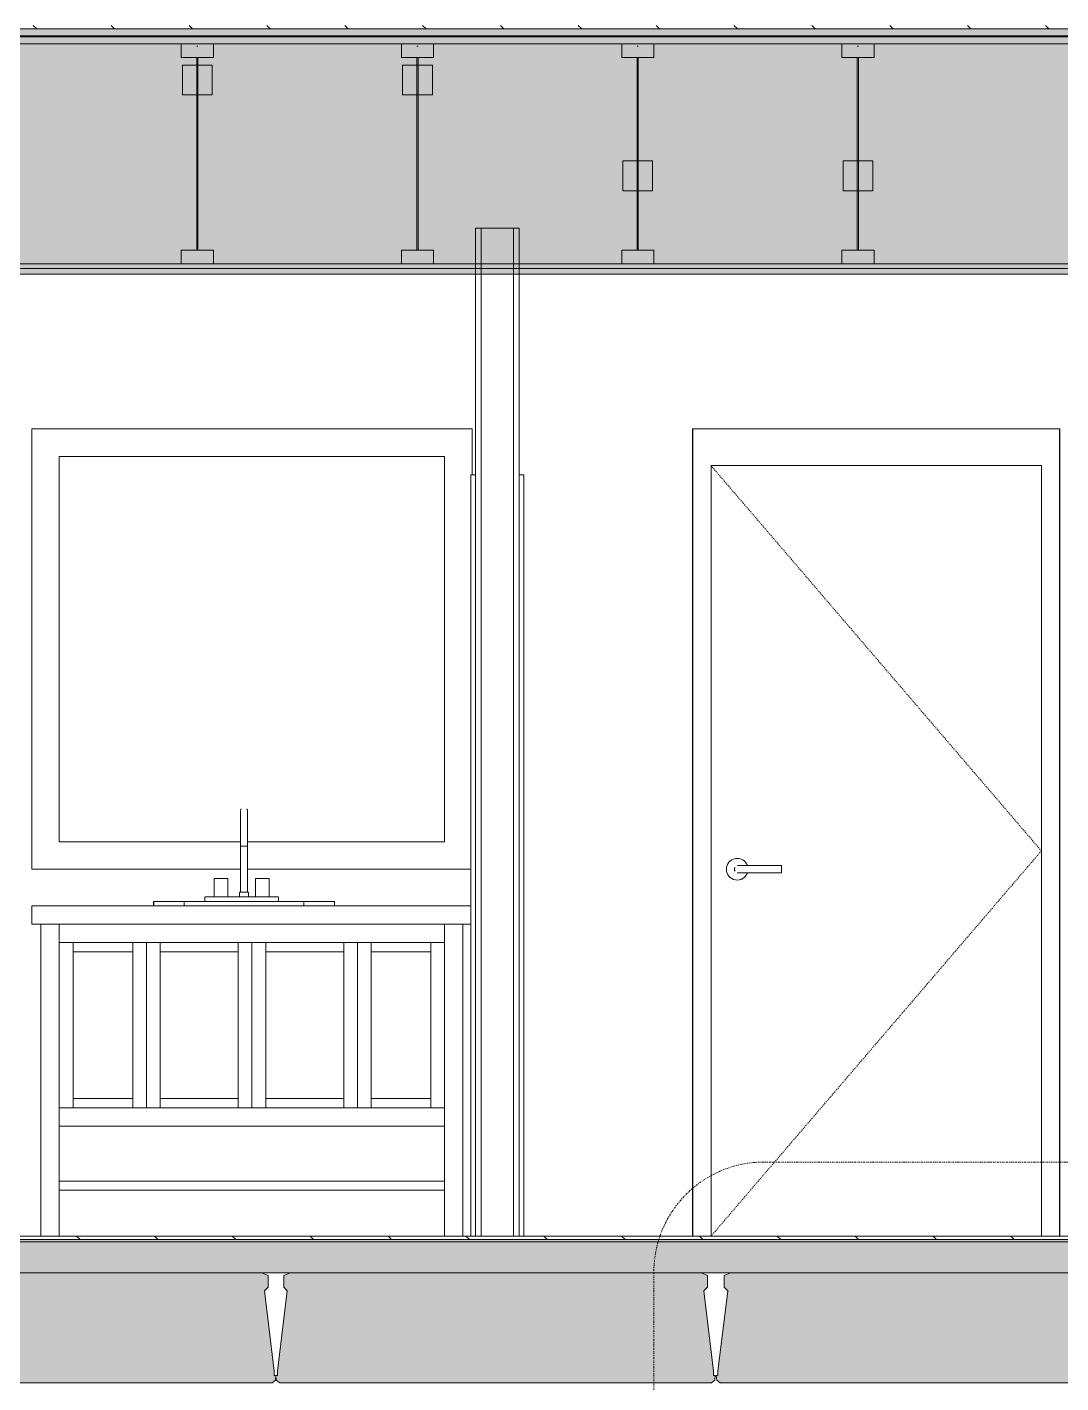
# Model space of a CAD drawing. Header units: inches. Extents: x -4168 to 1483, y -300 to 637.
# Drawn here: x -3323.2 to -3210.5, y 120 to 267.8 of the extents above; entities that cross this region are included whole.
import ezdxf

# ---------------------------------------------------------------- set-up
doc = ezdxf.new("R2010")
doc.units = ezdxf.units.IN
doc.header["$MEASUREMENT"] = 0
for name, pattern in [('Dash 1_16_', [0.125, 0.0625, -0.0625]), ('Dash Dot 3_16_', [0.3125, 0.1875, -0.0625, 0, -0.0625]), ('Grid Line 1_2_', [0.875, 0.5, -0.125, 0.125, -0.125])]:
    doc.linetypes.add(name, pattern=pattern)
for name, color, linetype, lineweight in [('0-1', 7, 'Continuous', 5), ('0-2', 9, 'Continuous', 9), ('0-3', 55, 'Continuous', 9), ('0-4', 7, 'Continuous', 9), ('A-ANNO-SYMB-1', 150, 'Dash Dot 3_16_', 9), ('A-DOOR-4', 7, 'Dash 1_16_', 9), ('A-DOOR-5', 7, 'Continuous', 9), ('A-DOOR-FRAM-1', 133, 'Continuous', 20), ('A-DOOR-FRAM-3', 7, 'Continuous', 9), ('A-FLOR-2', 8, 'Continuous', 5), ('A-FLOR-3', 251, 'Continuous', 5), ('A-FLOR-7', 192, 'Continuous', 9), ('A-FLOR-LEVL-1', 51, 'Grid Line 1_2_', 9), ('A-FLOR-MCUT-2', 51, 'Continuous', 9), ('A-FLOR-PATT-1', 45, 'Continuous', 9), ('A-WALL-1', 253, 'Continuous', 9), ('A-WALL-2', 53, 'Continuous', 13), ('I-WALL-4', 55, 'Continuous', 9), ('P-SANR-FIXT-1', 9, 'Continuous', 9), ('Q-CASE-2', 9, 'Continuous', 9), ('S-BEAM-2', 7, 'Continuous', 9), ('S-BEAM-4', 55, 'Continuous', 9), ('S-BEAM-5', 50, 'Continuous', 9)]:
    doc.layers.add(name, color=color, linetype=linetype, lineweight=lineweight)
pattern_1 = [(135, (-3769.654, 146.633), (-4.24264, -4.24264), [])]
pattern_2 = [(0, (-3769.654, 146.633), (15.36, 3.84), [1.267, -10.253, 1.267, -10.253, -61.44]), (0, (-3769.654, 146.633), (15.36, 3.84), [-23.04, 1.267, -21.773, 1.267, -10.253, -26.88]), (0, (-3769.654, 146.633), (15.36, 3.84), [-57.6, 1.267, -6.413, 1.267, -17.933]), (120, (-3763.894, 148.553), (-11.0055376, 11.38215), [1.267, -10.253, 1.267, -10.253, -61.44]), (120, (-3763.894, 148.553), (-11.0055376, 11.38215), [-23.04, 1.267, -21.773, 1.267, -10.253, -26.88]), (120, (-3763.894, 148.553), (-11.0055376, 11.38215), [-57.6, 1.267, -6.413, 1.267, -17.933]), (240, (-3761.974, 156.233), (-4.3544624, -15.22215), [1.267, -10.253, 1.267, -10.253, -61.44]), (240, (-3761.974, 156.233), (-4.3544624, -15.22215), [-23.04, 1.267, -21.773, 1.267, -10.253, -26.88]), (240, (-3761.974, 156.233), (-4.3544624, -15.22215), [-57.6, 1.267, -6.413, 1.267, -17.933])]

# ---------------------------------------------------------------- blocks, each defined once
blk = doc.blocks.new('Bath Vanity - Bath Vanity 48_-2551079-BUILDING SECTION - NORTH_SOUTH THRU PARKING RAMP - LOOKING WEST')
at = {"layer": 'Q-CASE-2'}
for p, q in [((-2833.07, 172), (-2785.2, 172)), ((-2833.07, 170), (-2833.07, 172)), ((-2785.2, 170), (-2833.07, 170)), ((-2832.07, 136), (-2832.07, 170)), ((-2830.07, 168), (-2830.07, 170)), ((-2830.07, 136), (-2830.07, 170)), ((-2788.07, 170), (-2788.07, 168)), ((-2788.07, 136), (-2788.07, 170)), ((-2786.07, 136), (-2786.07, 170)), ((-2830.07, 168), (-2828.57, 168)), ((-2830.07, 168), (-2830.07, 150)), ((-2788.07, 168), (-2830.07, 168)), ((-2822.07, 168), (-2828.57, 168)), ((-2828.57, 168), (-2828.57, 167)), ((-2828.57, 150), (-2828.57, 168)), ((-2822.07, 167), (-2822.07, 168)), ((-2822.07, 168), (-2820.57, 168)), ((-2822.07, 168), (-2822.07, 150)), ((-2820.57, 168), (-2819.07, 168)), ((-2820.57, 168), (-2820.57, 150)), ((-2820.57, 150), (-2820.57, 168)), ((-2810.57, 168), (-2819.07, 168)), ((-2819.07, 168), (-2819.07, 167)), ((-2819.07, 150), (-2819.07, 168)), ((-2810.57, 167), (-2810.57, 168)), ((-2810.57, 168), (-2809.07, 168)), ((-2810.57, 168), (-2810.57, 150)), ((-2809.07, 168), (-2807.57, 168)), ((-2809.07, 168), (-2809.07, 150)), ((-2809.07, 150), (-2809.07, 168)), ((-2799.07, 168), (-2807.57, 168)), ((-2807.57, 168), (-2807.57, 167)), ((-2807.57, 150), (-2807.57, 168)), ((-2799.07, 167), (-2799.07, 168)), ((-2799.07, 168), (-2797.57, 168)), ((-2799.07, 168), (-2799.07, 150)), ((-2797.57, 168), (-2796.07, 168)), ((-2797.57, 168), (-2797.57, 150)), ((-2797.57, 150), (-2797.57, 168)), ((-2789.57, 168), (-2796.07, 168)), ((-2796.07, 168), (-2796.07, 167)), ((-2796.07, 150), (-2796.07, 168)), ((-2789.57, 167), (-2789.57, 168)), ((-2789.57, 168), (-2788.07, 168)), ((-2789.57, 168), (-2789.57, 150)), ((-2788.07, 150), (-2788.07, 168)), ((-2822.07, 167), (-2828.57, 167)), ((-2828.57, 167), (-2828.57, 151)), ((-2828.57, 167), (-2822.07, 167)), ((-2822.07, 151), (-2822.07, 167)), ((-2819.07, 167), (-2810.57, 167)), ((-2810.57, 167), (-2819.07, 167)), ((-2819.07, 167), (-2819.07, 151)), ((-2810.57, 151), (-2810.57, 167)), ((-2807.57, 167), (-2799.07, 167)), ((-2799.07, 167), (-2807.57, 167)), ((-2807.57, 167), (-2807.57, 151)), ((-2799.07, 151), (-2799.07, 167)), ((-2796.07, 167), (-2789.57, 167)), ((-2789.57, 167), (-2796.07, 167)), ((-2796.07, 167), (-2796.07, 151)), ((-2789.57, 151), (-2789.57, 167)), ((-2828.57, 151), (-2822.07, 151)), ((-2822.07, 151), (-2828.57, 151)), ((-2828.57, 151), (-2828.57, 150)), ((-2822.07, 150), (-2822.07, 151)), ((-2810.57, 151), (-2819.07, 151)), ((-2819.07, 151), (-2819.07, 150)), ((-2819.07, 151), (-2810.57, 151)), ((-2810.57, 150), (-2810.57, 151)), ((-2799.07, 151), (-2807.57, 151)), ((-2807.57, 151), (-2807.57, 150)), ((-2807.57, 151), (-2799.07, 151)), ((-2799.07, 150), (-2799.07, 151)), ((-2789.57, 151), (-2796.07, 151)), ((-2796.07, 151), (-2796.07, 150)), ((-2796.07, 151), (-2789.57, 151)), ((-2789.57, 150), (-2789.57, 151)), ((-2828.57, 150), (-2830.07, 150)), ((-2830.07, 148), (-2830.07, 150)), ((-2788.07, 150), (-2830.07, 150)), ((-2828.57, 150), (-2822.07, 150)), ((-2820.57, 150), (-2822.07, 150)), ((-2819.07, 150), (-2820.57, 150)), ((-2819.07, 150), (-2810.57, 150)), ((-2809.07, 150), (-2810.57, 150)), ((-2807.57, 150), (-2809.07, 150)), ((-2807.57, 150), (-2799.07, 150)), ((-2797.57, 150), (-2799.07, 150)), ((-2796.07, 150), (-2797.57, 150)), ((-2796.07, 150), (-2789.57, 150)), ((-2788.07, 150), (-2789.57, 150)), ((-2788.07, 150), (-2788.07, 148)), ((-2788.07, 148), (-2830.07, 148)), ((-2830.07, 142), (-2788.07, 142)), ((-2830.07, 141), (-2788.07, 141))]:
    blk.add_line(p, q, dxfattribs=at)
blk = doc.blocks.new('BATHROOM MIRROR - BATHROOM MIRROR 48_-3124766-BUILDING SECTION - NORTH_SOUTH THRU PARKING RAMP - LOOKING WEST')
at = {"layer": 'Q-CASE-2'}
for p, q in [((-2833.07, 224), (-2833.07, 176)), ((-2785.07, 224), (-2833.07, 224)), ((-2785.07, 219), (-2785.07, 224)), ((-2830.07, 221), (-2788.07, 221)), ((-2830.07, 179), (-2830.07, 221)), ((-2788.07, 221), (-2788.07, 179)), ((-2810.3, 179), (-2830.07, 179)), ((-2788.07, 179), (-2809.57, 179)), ((-2833.07, 176), (-2810.31, 176)), ((-2809.56, 176), (-2785.2, 176))]:
    blk.add_line(p, q, dxfattribs=at)
blk = doc.blocks.new('SWING - SINGLE - FLUSH - SWING - FLUSH - 2-10 x 6-8 - PRIVACY-V8-BUILDING SECTION - NORTH_SOUTH THRU PARKING RAMP - LOOKING WEST')
at = {"layer": 'A-DOOR-FRAM-1'}
for p, q in [((-2785.2, 219), (-2785.2, 136)), ((-2784.7, 219), (-2785.2, 219)), ((-2784.7, 136), (-2784.7, 219)), ((-2779.45, 219), (-2779.95, 219)), ((-2779.95, 219), (-2779.95, 136)), ((-2779.45, 136), (-2779.45, 219)), ((-2785.2, 136), (-2784.7, 136)), ((-2779.95, 136), (-2779.45, 136))]:
    blk.add_line(p, q, dxfattribs=at)
blk = doc.blocks.new('CTR - 1st Phase - Unit Layouts_rvt-1-BUILDING SECTION - NORTH_SOUTH THRU PARKING RAMP - LOOKING WEST')
at = {"layer": 'A-WALL-1'}
for p, q in [((-3274.3, 245.88), (-3274.3, 136)), ((-3269.55, 245.88), (-3274.3, 245.88)), ((-3269.55, 136), (-3269.55, 245.88)), ((-3274.3, 136), (-3269.55, 136))]:
    blk.add_line(p, q, dxfattribs=at)
at = {"layer": 'A-WALL-2'}
for p, q in [((-3273.67, 136), (-3273.67, 245.88)), ((-3270.17, 136), (-3270.17, 245.88))]:
    blk.add_line(p, q, dxfattribs=at)
at = {"layer": 'P-SANR-FIXT-1'}
for p, q in [((-3299.91, 182.39), (-3299.91, 182.4)), ((-3299.16, 182.41), (-3299.16, 182.39)), ((-3299.91, 181.19), (-3299.91, 173.5)), ((-3299.16, 173.5), (-3299.16, 181.19)), ((-3299.91, 179.87), (-3299.91, 178.5)), ((-3299.16, 178.5), (-3299.16, 179.87)), ((-3299.54, 178.5), (-3299.9, 178.5)), ((-3299.17, 178.5), (-3299.54, 178.5)), ((-3302.79, 175), (-3302.79, 172.99)), ((-3302.79, 175), (-3301.29, 175)), ((-3301.29, 172.99), (-3301.29, 175)), ((-3298.29, 175), (-3298.29, 172.99)), ((-3298.29, 175), (-3296.79, 175)), ((-3296.79, 172.99), (-3296.79, 175)), ((-3303.79, 172.99), (-3303.79, 172.5)), ((-3303.77, 172.99), (-3303.04, 172.99)), ((-3303.04, 172.99), (-3302.04, 172.99)), ((-3302.04, 172.99), (-3297.54, 172.99)), ((-3300.04, 173.5), (-3300.04, 172.99)), ((-3300.04, 173.5), (-3299.04, 173.5)), ((-3299.04, 172.99), (-3299.04, 173.5)), ((-3297.54, 172.99), (-3296.54, 172.99)), ((-3296.54, 172.99), (-3295.8, 172.99)), ((-3295.79, 172.5), (-3295.79, 172.99)), ((-3309.41, 172.5), (-3309.41, 172)), ((-3309.38, 172.5), (-3306.06, 172.5)), ((-3309.38, 172), (-3309.38, 172.5)), ((-3306.06, 172.5), (-3293.01, 172.5)), ((-3306.06, 172.5), (-3306.06, 172)), ((-3293.01, 172.5), (-3289.69, 172.5)), ((-3293.01, 172), (-3293.01, 172.5)), ((-3289.69, 172), (-3289.69, 172.5)), ((-3289.66, 172), (-3289.66, 172.5))]:
    blk.add_line(p, q, dxfattribs=at)
at = {"layer": 'P-SANR-FIXT-1', "flags": 128}
for points in [[(-3299.91, 182.43), (-3299.9, 182.45), (-3299.9, 182.46), (-3299.9, 182.48), (-3299.89, 182.49), (-3299.89, 182.51), (-3299.88, 182.52), (-3299.87, 182.53), (-3299.87, 182.55), (-3299.86, 182.56), (-3299.85, 182.57)], [(-3299.91, 182.37), (-3299.91, 182.37), (-3299.91, 182.37), (-3299.91, 182.36), (-3299.91, 182.34), (-3299.91, 182.33), (-3299.91, 182.3), (-3299.91, 182.28), (-3299.91, 182.25), (-3299.91, 182.21), (-3299.91, 182.18), (-3299.91, 182.14), (-3299.91, 182.09), (-3299.91, 182.04), (-3299.91, 181.99), (-3299.91, 181.94), (-3299.91, 181.88), (-3299.91, 181.82), (-3299.91, 181.75), (-3299.91, 181.69), (-3299.91, 181.62), (-3299.91, 181.54), (-3299.91, 181.47), (-3299.91, 181.39), (-3299.91, 181.31), (-3299.91, 181.23), (-3299.91, 181.14), (-3299.91, 181.05), (-3299.91, 180.96), (-3299.91, 180.87), (-3299.91, 180.78), (-3299.91, 180.69), (-3299.91, 180.59), (-3299.91, 180.5), (-3299.91, 180.4), (-3299.91, 180.3), (-3299.91, 180.2), (-3299.91, 180.1), (-3299.91, 180), (-3299.91, 179.9), (-3299.91, 179.87)], [(-3299.91, 181.19), (-3299.91, 181.23), (-3299.91, 181.28), (-3299.91, 181.33), (-3299.91, 181.38), (-3299.91, 181.42), (-3299.91, 181.47), (-3299.91, 181.52), (-3299.91, 181.56), (-3299.91, 181.61), (-3299.91, 181.65), (-3299.91, 181.69), (-3299.91, 181.74), (-3299.91, 181.78), (-3299.91, 181.82), (-3299.91, 181.86), (-3299.91, 181.9), (-3299.91, 181.93), (-3299.91, 181.97), (-3299.91, 182.01), (-3299.91, 182.04), (-3299.91, 182.07), (-3299.91, 182.1), (-3299.91, 182.13), (-3299.91, 182.16)], [(-3299.22, 182.58), (-3299.21, 182.56), (-3299.2, 182.55), (-3299.2, 182.54), (-3299.19, 182.52), (-3299.19, 182.51), (-3299.18, 182.5), (-3299.18, 182.48), (-3299.17, 182.47), (-3299.17, 182.45), (-3299.17, 182.44), (-3299.16, 182.42)], [(-3299.16, 179.87), (-3299.16, 179.97), (-3299.16, 180.07), (-3299.16, 180.17), (-3299.16, 180.27), (-3299.16, 180.37), (-3299.16, 180.47), (-3299.16, 180.57), (-3299.16, 180.66), (-3299.16, 180.76), (-3299.16, 180.85), (-3299.16, 180.94), (-3299.16, 181.03), (-3299.16, 181.12), (-3299.16, 181.2), (-3299.16, 181.29), (-3299.16, 181.37), (-3299.16, 181.45), (-3299.16, 181.52), (-3299.16, 181.6), (-3299.16, 181.67), (-3299.16, 181.74), (-3299.16, 181.8), (-3299.16, 181.86), (-3299.16, 181.92), (-3299.16, 181.98), (-3299.16, 182.03), (-3299.16, 182.08), (-3299.16, 182.13), (-3299.16, 182.17), (-3299.16, 182.21), (-3299.16, 182.24), (-3299.16, 182.27), (-3299.16, 182.3), (-3299.16, 182.32), (-3299.16, 182.34), (-3299.16, 182.35), (-3299.16, 182.36), (-3299.16, 182.37), (-3299.16, 182.37), (-3299.16, 182.37)], [(-3299.16, 182.14), (-3299.16, 182.11), (-3299.16, 182.08), (-3299.16, 182.05), (-3299.16, 182.01), (-3299.16, 181.98), (-3299.16, 181.94), (-3299.16, 181.91), (-3299.16, 181.87), (-3299.16, 181.83), (-3299.16, 181.79), (-3299.16, 181.75), (-3299.16, 181.7), (-3299.16, 181.66), (-3299.16, 181.62), (-3299.16, 181.57), (-3299.16, 181.53), (-3299.16, 181.48), (-3299.16, 181.44), (-3299.16, 181.39), (-3299.16, 181.34), (-3299.16, 181.3), (-3299.16, 181.25), (-3299.16, 181.2), (-3299.16, 181.19)]]:
    blk.add_lwpolyline(points, dxfattribs=at)
at = {"layer": '0-2'}
for name in ['BATHROOM MIRROR - BATHROOM MIRROR 48_-3124766-BUILDING SECTION - NORTH_SOUTH THRU PARKING RAMP - LOOKING WEST', 'SWING - SINGLE - FLUSH - SWING - FLUSH - 2-10 x 6-8 - PRIVACY-V8-BUILDING SECTION - NORTH_SOUTH THRU PARKING RAMP - LOOKING WEST', 'Bath Vanity - Bath Vanity 48_-2551079-BUILDING SECTION - NORTH_SOUTH THRU PARKING RAMP - LOOKING WEST']:
    blk.add_blockref(name, (-489.6, 0), dxfattribs=at)
blk = doc.blocks.new('HOLLOW METAL - UNIT DOOR-V36-BUILDING SECTION - NORTH_SOUTH THRU PARKING RAMP - LOOKING WEST')
at = {"layer": 'A-DOOR-4'}
for p, q in [((-3084.57, 352), (-3048.57, 310)), ((-3048.57, 310), (-3084.57, 268))]:
    blk.add_line(p, q, dxfattribs=at)
at = {"layer": 'A-DOOR-5'}
for p, q in [((-3084.57, 352), (-3084.57, 268)), ((-3048.57, 352), (-3084.57, 352)), ((-3048.57, 268), (-3048.57, 352)), ((-3076.9, 308.39), (-3081.03, 308.39)), ((-3081.03, 307.61), (-3076.9, 307.61)), ((-3076.9, 308.39), (-3076.9, 308)), ((-3076.9, 308), (-3076.9, 307.61))]:
    blk.add_line(p, q, dxfattribs=at)
at = {"layer": 'A-DOOR-5', "flags": 128}
for points in [[(-3081.03, 308.39), (-3081.05, 308.39), (-3081.08, 308.39), (-3081.1, 308.39), (-3081.12, 308.39), (-3081.15, 308.39), (-3081.17, 308.39), (-3081.19, 308.39), (-3081.22, 308.39), (-3081.24, 308.39), (-3081.26, 308.39), (-3081.28, 308.39), (-3081.3, 308.39), (-3081.32, 308.39), (-3081.34, 308.39), (-3081.36, 308.39), (-3081.38, 308.39), (-3081.4, 308.39), (-3081.42, 308.39), (-3081.44, 308.39), (-3081.45, 308.39), (-3081.47, 308.39), (-3081.49, 308.39), (-3081.5, 308.39), (-3081.51, 308.39), (-3081.53, 308.39), (-3081.54, 308.39), (-3081.55, 308.39), (-3081.56, 308.39), (-3081.57, 308.39), (-3081.58, 308.39), (-3081.59, 308.39), (-3081.6, 308.39), (-3081.6, 308.39), (-3081.61, 308.39), (-3081.61, 308.39), (-3081.62, 308.39), (-3081.62, 308.39), (-3081.62, 308.39), (-3081.62, 308.39)], [(-3081.62, 307.61), (-3081.62, 307.61), (-3081.62, 307.61), (-3081.62, 307.61), (-3081.61, 307.61), (-3081.61, 307.61), (-3081.6, 307.61), (-3081.6, 307.61), (-3081.59, 307.61), (-3081.58, 307.61), (-3081.57, 307.61), (-3081.56, 307.61), (-3081.55, 307.61), (-3081.54, 307.61), (-3081.53, 307.61), (-3081.52, 307.61), (-3081.5, 307.61), (-3081.49, 307.61), (-3081.47, 307.61), (-3081.46, 307.61), (-3081.44, 307.61), (-3081.42, 307.61), (-3081.41, 307.61), (-3081.39, 307.61), (-3081.37, 307.61), (-3081.35, 307.61), (-3081.33, 307.61), (-3081.31, 307.61), (-3081.29, 307.61), (-3081.27, 307.61), (-3081.24, 307.61), (-3081.22, 307.61), (-3081.2, 307.61), (-3081.18, 307.61), (-3081.15, 307.61), (-3081.13, 307.61), (-3081.11, 307.61), (-3081.08, 307.61), (-3081.06, 307.61), (-3081.04, 307.61), (-3081.03, 307.61)]]:
    blk.add_lwpolyline(points, dxfattribs=at)
at = {"layer": 'A-DOOR-5'}
for centre, radius, start, end in [((-3081.72, 308), 1.18, 19.6343, 180), ((-3081.72, 308), 1.18, 180, 340.4367), ((-3081.62, 308), 0.394, 150, 180), ((-3081.62, 308), 0.394, 180, 210), ((-3081.62, 308), 0.394, 90, 105), ((-3081.62, 308), 0.394, 255, 270)]:
    blk.add_arc(centre, radius, start, end, dxfattribs=at)
at = {"layer": 'A-DOOR-FRAM-3'}
for p, q in [((-3086.57, 356), (-3086.57, 268)), ((-3046.57, 356), (-3086.57, 356)), ((-3046.57, 268), (-3046.57, 356)), ((-3084.57, 268), (-3084.57, 352)), ((-3084.57, 352), (-3048.57, 352)), ((-3048.57, 268), (-3048.57, 352))]:
    blk.add_line(p, q, dxfattribs=at)
blk = doc.blocks.new('CTR - 1st Phase - Common Walls_rvt-1-BUILDING SECTION - NORTH_SOUTH THRU PARKING RAMP - LOOKING WEST')
at = {"layer": 'I-WALL-4'}
for p, q in [((-3250.64, 136), (-3250.64, 224)), ((-3250.64, 224), (-3210.64, 224)), ((-3210.64, 224), (-3210.64, 136))]:
    blk.add_line(p, q, dxfattribs=at)
at = {"layer": '0-4'}
blk.add_blockref('HOLLOW METAL - UNIT DOOR-V36-BUILDING SECTION - NORTH_SOUTH THRU PARKING RAMP - LOOKING WEST', (-164.06, -132), dxfattribs=at)
blk = doc.blocks.new('TRUSS - 24_-2435216-BUILDING SECTION - NORTH_SOUTH THRU PARKING RAMP - LOOKING WEST')
at = {"layer": 'S-BEAM-2'}
for p, q in [((-2663.67, 134), (-2663.67, 132.5)), ((-2660.17, 134), (-2663.67, 134)), ((-2660.17, 132.5), (-2660.17, 134)), ((-2663.67, 132.5), (-2660.17, 132.5)), ((-2660.3, 121.22), (-2663.55, 121.22)), ((-2663.55, 121.22), (-2663.55, 117.97)), ((-2660.3, 117.97), (-2660.3, 121.22)), ((-2663.55, 117.97), (-2660.3, 117.97)), ((-2663.67, 111.5), (-2663.67, 110)), ((-2660.17, 111.5), (-2663.67, 111.5)), ((-2660.17, 110), (-2660.17, 111.5)), ((-2663.67, 110), (-2660.17, 110))]:
    blk.add_line(p, q, dxfattribs=at)
at = {"layer": 'S-BEAM-4'}
for p, q in [((-2661.86, 133.75), (-2661.99, 133.75)), ((-2661.99, 132.5), (-2661.99, 111.5)), ((-2661.86, 111.5), (-2661.86, 132.5))]:
    blk.add_line(p, q, dxfattribs=at)
blk = doc.blocks.new('TRUSS - 24_-2435176-BUILDING SECTION - NORTH_SOUTH THRU PARKING RAMP - LOOKING WEST')
at = {"layer": 'S-BEAM-2'}
for p, q in [((-2519.67, 134), (-2519.67, 132.5)), ((-2516.17, 134), (-2519.67, 134)), ((-2516.17, 132.5), (-2516.17, 134)), ((-2519.67, 132.5), (-2516.17, 132.5)), ((-2516.3, 131.68), (-2519.55, 131.68)), ((-2519.55, 131.68), (-2519.55, 128.43)), ((-2516.3, 128.43), (-2516.3, 131.68)), ((-2519.55, 128.43), (-2516.3, 128.43)), ((-2519.67, 111.5), (-2519.67, 110)), ((-2516.17, 111.5), (-2519.67, 111.5)), ((-2516.17, 110), (-2516.17, 111.5)), ((-2519.67, 110), (-2516.17, 110))]:
    blk.add_line(p, q, dxfattribs=at)
at = {"layer": 'S-BEAM-4'}
for p, q in [((-2517.86, 133.75), (-2517.99, 133.75)), ((-2517.99, 132.5), (-2517.99, 111.5)), ((-2517.86, 111.5), (-2517.86, 132.5))]:
    blk.add_line(p, q, dxfattribs=at)
blk = doc.blocks.new('034100 - Precast Structural Concrete - Solid Plank - 12_-2074211-BUILDING SECTION - NORTH_SOUTH THRU PARKING RAMP - LOOKING WEST')
at = {"layer": 'S-BEAM-5'}
blk.add_hatch(color=256, dxfattribs=at).paths.add_polyline_path([(-3643.17, 120), (-3631.65, 120), (-3631.28, 120.31), (-3631.28, 120.79), (-3631.41, 120.79), (-3631.41, 121.26), (-3632.48, 130.03), (-3632.08, 130.43), (-3632.08, 131.69), (-3632.78, 132), (-3677.58, 132), (-3678.27, 131.69), (-3678.27, 130.43), (-3677.88, 130.03), (-3678.94, 121.26), (-3678.94, 120.79), (-3679.12, 120.79), (-3679.08, 120.31), (-3678.7, 120), (-3669.83, 120)], flags=0)
at = {"layer": 'S-BEAM-2'}
for p, q in [((-3677.58, 132), (-3678.27, 131.69)), ((-3678.27, 131.69), (-3678.27, 130.43)), ((-3632.78, 132), (-3677.58, 132)), ((-3632.08, 131.69), (-3632.78, 132)), ((-3632.08, 130.43), (-3632.08, 131.69)), ((-3678.27, 130.43), (-3677.88, 130.03)), ((-3632.48, 130.03), (-3632.08, 130.43)), ((-3677.88, 130.03), (-3678.94, 121.26)), ((-3631.41, 121.26), (-3632.48, 130.03)), ((-3678.94, 121.26), (-3678.94, 120.79)), ((-3631.41, 121.18), (-3631.41, 121.26)), ((-3678.94, 120.79), (-3679.12, 120.79)), ((-3679.12, 120.79), (-3679.08, 120.31)), ((-3679.08, 120.31), (-3678.7, 120)), ((-3678.7, 120), (-3631.65, 120)), ((-3631.65, 120), (-3631.28, 120.31)), ((-3631.41, 120.79), (-3631.41, 121.18)), ((-3631.24, 120.79), (-3631.41, 120.79)), ((-3631.28, 120.31), (-3631.24, 120.79))]:
    blk.add_line(p, q, dxfattribs=at)
blk = doc.blocks.new('034100 - Precast Structural Concrete - Solid Plank - 12_-2074210-BUILDING SECTION - NORTH_SOUTH THRU PARKING RAMP - LOOKING WEST')
at = {"layer": 'S-BEAM-5'}
blk.add_hatch(color=256, dxfattribs=at).paths.add_polyline_path([(-3203.32, 120), (-3203.32, 132), (-3246.59, 131.97), (-3247.22, 131.69), (-3247.22, 130.43), (-3246.82, 130.03), (-3247.89, 121.18), (-3247.89, 120.79), (-3248.06, 120.79), (-3248.02, 120.31), (-3247.65, 120), (-3211.32, 120)], flags=0)
at = {"layer": 'S-BEAM-2'}
for p, q in [((-3246.52, 132), (-3247.22, 131.69)), ((-3247.22, 131.69), (-3247.22, 130.43)), ((-3203.32, 132), (-3246.52, 132)), ((-3203.32, 120), (-3203.32, 132)), ((-3247.22, 130.43), (-3246.82, 130.03)), ((-3246.82, 130.03), (-3247.89, 121.26)), ((-3247.89, 121.26), (-3247.89, 121.18)), ((-3247.89, 120.79), (-3248.06, 120.79)), ((-3248.06, 120.79), (-3248.02, 120.31)), ((-3248.02, 120.31), (-3247.65, 120)), ((-3247.89, 121.18), (-3247.89, 120.79)), ((-3247.65, 120), (-3203.32, 120))]:
    blk.add_line(p, q, dxfattribs=at)
blk = doc.blocks.new('CTR - 1st Phase - Structure_rvt-1-BUILDING SECTION - NORTH_SOUTH THRU PARKING RAMP - LOOKING WEST')
at = {"layer": '0-3'}
for name, p in [('TRUSS - 24_-2435176-BUILDING SECTION - NORTH_SOUTH THRU PARKING RAMP - LOOKING WEST', (-786.7, 132)), ('TRUSS - 24_-2435176-BUILDING SECTION - NORTH_SOUTH THRU PARKING RAMP - LOOKING WEST', (-762.7, 132)), ('TRUSS - 24_-2435216-BUILDING SECTION - NORTH_SOUTH THRU PARKING RAMP - LOOKING WEST', (-594.7, 132)), ('TRUSS - 24_-2435216-BUILDING SECTION - NORTH_SOUTH THRU PARKING RAMP - LOOKING WEST', (-570.7, 132)), ('034100 - Precast Structural Concrete - Solid Plank - 12_-2074211-BUILDING SECTION - NORTH_SOUTH THRU PARKING RAMP - LOOKING WEST', (335.17, 0)), ('034100 - Precast Structural Concrete - Solid Plank - 12_-2074211-BUILDING SECTION - NORTH_SOUTH THRU PARKING RAMP - LOOKING WEST', (383.06, 0)), ('034100 - Precast Structural Concrete - Solid Plank - 12_-2074210-BUILDING SECTION - NORTH_SOUTH THRU PARKING RAMP - LOOKING WEST', (0, 0))]:
    blk.add_blockref(name, p, dxfattribs=at)

msp = doc.modelspace()

# ---------------------------------------------------------------- hatches: boundary and pattern name
at = {"layer": 'A-FLOR-2'}
h = msp.add_hatch(color=256, dxfattribs=at)
h.paths.add_polyline_path([(-2924.0475, 266.75), (-2076.1737, 266.75), (-2076.1737, 266.875), (-2542.776, 266.875), (-3408.6737, 266.875), (-3408.6737, 266.75), (-2932.4271, 266.75)], flags=0)
h.paths.add_polyline_path([(-3855.8487, 266.75), (-3481.1737, 266.75), (-3481.1737, 266.875), (-3857.9737, 266.875), (-3857.9737, 266.75)], flags=0)
msp.add_hatch(color=256, dxfattribs=at).paths.add_polyline_path([(-3234.0925, 135.375), (-3203.3237, 135.375), (-3203.3237, 135.625), (-3852.4737, 135.625), (-3852.4737, 135.375), (-3248.6362, 135.375)], flags=0)
at = {"layer": 'A-FLOR-3'}
h = msp.add_hatch(color=256, dxfattribs=at)
h.paths.add_polyline_path([(-2076.7987, 241.5), (-2076.1737, 241.5), (-2076.1737, 242), (-2510.9362, 242), (-2510.9362, 241.5), (-2094.4678, 241.5)], flags=0)
h.paths.add_polyline_path([(-3851.8487, 241.5), (-3486.6737, 241.5), (-3486.6737, 242), (-3852.4737, 242), (-3852.4737, 241.5)], flags=0)
h.paths.add_polyline_path([(-3479.2237, 241.5), (-3479.2237, 242), (-3481.1737, 241.9974), (-3481.1737, 241.5), (-3480.0487, 241.5)], flags=0)
h.paths.add_polyline_path([(-3403.1737, 241.5), (-3207.6362, 241.5), (-3207.6362, 242), (-3403.1737, 241.9979)], flags=0)
h.paths.add_polyline_path([(-2517.6372, 241.5), (-2516.4362, 241.5), (-2516.4362, 242), (-2712.2237, 242), (-2712.2237, 241.5), (-2521.827, 241.5)], flags=0)
h.paths.add_polyline_path([(-3202.1362, 241.5), (-2919.6362, 241.5), (-2919.6362, 242), (-3202.1362, 242), (-3202.1362, 241.9225)], flags=0)
h.paths.add_polyline_path([(-2731.3169, 241.5), (-2717.7237, 241.5), (-2717.7237, 242), (-2914.1362, 242), (-2914.1362, 241.5), (-2737.2362, 241.5)], flags=0)
at = {"layer": 'A-FLOR-PATT-1'}
h = msp.add_hatch(dxfattribs=at)
h.set_pattern_fill('FP_3', color=256, style=0, pattern_type=2)
h.set_pattern_definition(pattern_2)
h.paths.add_polyline_path([(-2949.1863, 266.875), (-2076.1737, 266.875), (-2076.1737, 267.625), (-3408.6737, 267.625), (-3408.6737, 266.875), (-2953.3761, 266.875)], flags=0)
h.paths.add_polyline_path([(-3855.8175, 266.875), (-3479.2237, 266.875), (-3479.2237, 267.625), (-3851.8487, 267.625), (-3851.8487, 267), (-3855.8175, 267.0036), (-3855.8487, 267), (-3857.9737, 267), (-3857.9423, 266.875), (-3855.8487, 266.875)], flags=0)
h = msp.add_hatch(dxfattribs=at)
h.set_pattern_fill('FP_2', color=256, style=0, pattern_type=2)
h.set_pattern_definition(pattern_1)
h.paths.add_polyline_path([(-2920.7612, 267.625), (-2076.7987, 267.625), (-2076.7987, 268), (-3408.6737, 268), (-3408.6737, 267.625), (-2924.0475, 267.625)], flags=0)
h.paths.add_polyline_path([(-3855.8487, 267.625), (-3855.8175, 267.6271), (-3855.8487, 267.6271)], flags=0)
h.paths.add_polyline_path([(-3851.8487, 267.625), (-3479.2237, 267.625), (-3479.2237, 268), (-3851.8487, 268), (-3851.8487, 267.6311)], flags=0)
h = msp.add_hatch(dxfattribs=at)
h.set_pattern_fill('FP_4', color=256, style=0, pattern_type=2)
h.set_pattern_definition([(0, (-3769.654, 146.633), (0, 4.798), []), (315, (-3769.654, 146.633), (4.7984266, 0), [6.786, -6.786]), (45, (-3769.654, 146.633), (4.7984266, 0), [6.786, -6.786])])
h.paths.add_polyline_path([(-3855.8175, 266), (-3479.2237, 266), (-3479.2237, 266.75), (-3857.9737, 266.75), (-3857.9737, 266), (-3855.8487, 266)], flags=0)
h.paths.add_polyline_path([(-2076.1737, 266), (-2076.1737, 266.75), (-3408.6737, 266.75), (-3408.6737, 266), (-2077.7086, 266)], flags=0)
h = msp.add_hatch(dxfattribs=at)
h.set_pattern_fill('FP_1', color=256, style=0, pattern_type=2)
h.set_pattern_definition([(161.57, (-3769.174, 147.113), (-3.8399538, -1.54e-05), [0, -27.322, 3.034, 0]), (18.43, (-3770.134, 147.113), (-3.8399538, 1.54e-05), [0, -27.322, 3.034, 0]), (108.43, (-3769.174, 147.113), (1.919622, -9.6005246), [9.106, -21.25]), (71.57, (-3770.134, 147.113), (1.919622, 9.6005246), [9.106, -21.25])])
h.paths.add_polyline_path([(-3857.9737, 242), (-3479.2237, 242), (-3479.2237, 266), (-3857.9737, 266), (-3857.9737, 263.7483)], flags=0)
h.paths.add_polyline_path([(-2094.4678, 242), (-2070.6737, 242), (-2070.6737, 266), (-3408.6737, 266), (-3408.6737, 242), (-2098.6575, 242)], flags=0)
h = msp.add_hatch(dxfattribs=at)
h.set_pattern_fill('FP_5', color=256, style=0, pattern_type=2)
h.set_pattern_definition([(0, (-3769.654, 146.633), (30.72, 7.68), [1.267, -21.773, 1.267, -21.773, -122.88]), (0, (-3769.654, 146.633), (30.72, 7.68), [-46.08, 1.267, -44.813, 1.267, -21.773, -53.76]), (0, (-3769.654, 146.633), (30.72, 7.68), [-115.2, 1.267, -14.093, 1.267, -37.133]), (120, (-3758.134, 150.473), (-22.011075, 22.7643), [1.267, -21.773, 1.267, -21.773, -122.88]), (120, (-3758.134, 150.473), (-22.011075, 22.7643), [-46.08, 1.267, -44.813, 1.267, -21.773, -53.76]), (120, (-3758.134, 150.473), (-22.011075, 22.7643), [-115.2, 1.267, -14.093, 1.267, -37.133]), (240, (-3754.294, 165.833), (-8.708925, -30.4443), [1.267, -21.773, 1.267, -21.773, -122.88]), (240, (-3754.294, 165.833), (-8.708925, -30.4443), [-46.08, 1.267, -44.813, 1.267, -21.773, -53.76]), (240, (-3754.294, 165.833), (-8.708925, -30.4443), [-115.2, 1.267, -14.093, 1.267, -37.133])])
h.paths.add_polyline_path([(-3479.2237, 240.875), (-3479.2237, 241.5), (-3481.1737, 241.5), (-3481.1737, 240.875), (-3480.0487, 240.875)], flags=0)
h.paths.add_polyline_path([(-3486.6737, 240.875), (-3486.6737, 241.5), (-3851.8487, 241.5), (-3851.8487, 240.875), (-3487.2987, 240.875)], flags=0)
h.paths.add_polyline_path([(-3066.5006, 240.875), (-2076.7987, 240.875), (-2076.7987, 241.5), (-3408.6737, 241.5), (-3408.6737, 240.875), (-3069.3386, 240.875)], flags=0)
h = msp.add_hatch(dxfattribs=at)
h.set_pattern_fill('FP_2', color=256, style=0, pattern_type=2)
h.set_pattern_definition(pattern_1)
h.paths.add_polyline_path([(-3234.0925, 135.625), (-3203.3237, 135.625), (-3203.3237, 136), (-3852.4737, 136), (-3852.4737, 135.625), (-3248.6362, 135.625)], flags=0)
h = msp.add_hatch(dxfattribs=at)
h.set_pattern_fill('FP_3', color=256, style=0, pattern_type=2)
h.set_pattern_definition(pattern_2)
h.paths.add_polyline_path([(-3852.4737, 132), (-3203.3237, 132), (-3203.3237, 135.375), (-3852.4737, 135.375), (-3852.4737, 132.1456)], flags=0)

# ---------------------------------------------------------------- linework, layer by layer
at = {"layer": 'A-ANNO-SYMB-1'}
for p, q in [((-3186.0537, 144.0781), (-3242.8645, 144.0781)), ((-3254.8645, 132.0781), (-3254.8645, -173.5235))]:
    msp.add_line(p, q, dxfattribs=at)
msp.add_arc((-3242.8645, 132.0781), 12, 90, 180, dxfattribs=at)
at = {"layer": 'A-FLOR-7'}
for p, q in [((-3408.6737, 240.875), (-2076.7987, 240.875)), ((-3146.9862, 136), (-3362.9862, 136)), ((-3852.4737, 132), (-3203.3237, 132))]:
    msp.add_line(p, q, dxfattribs=at)
at = {"layer": 'A-FLOR-LEVL-1'}
msp.add_line((-4167.9645, 136), (-1830.091, 136), dxfattribs=at)
at = {"layer": 'A-FLOR-MCUT-2'}
for p, q in [((-2076.7987, 267.625), (-3851.8487, 267.625)), ((-2076.1737, 266.875), (-3408.6737, 266.875)), ((-2076.1737, 266.75), (-3408.6737, 266.75)), ((-2076.1737, 266), (-3408.6737, 266)), ((-2076.1737, 242), (-3408.6737, 242)), ((-2076.7987, 241.5), (-3408.6737, 241.5)), ((-2076.7987, 135.625), (-3852.4737, 135.625)), ((-3203.3237, 135.375), (-3852.4737, 135.375))]:
    msp.add_line(p, q, dxfattribs=at)

# ---------------------------------------------------------------- block references
at = {"layer": '0-1'}
for name in ['CTR - 1st Phase - Structure_rvt-1-BUILDING SECTION - NORTH_SOUTH THRU PARKING RAMP - LOOKING WEST', 'CTR - 1st Phase - Common Walls_rvt-1-BUILDING SECTION - NORTH_SOUTH THRU PARKING RAMP - LOOKING WEST', 'CTR - 1st Phase - Unit Layouts_rvt-1-BUILDING SECTION - NORTH_SOUTH THRU PARKING RAMP - LOOKING WEST']:
    msp.add_blockref(name, (0, 0), dxfattribs=at)

doc.saveas('drawing.dxf')
